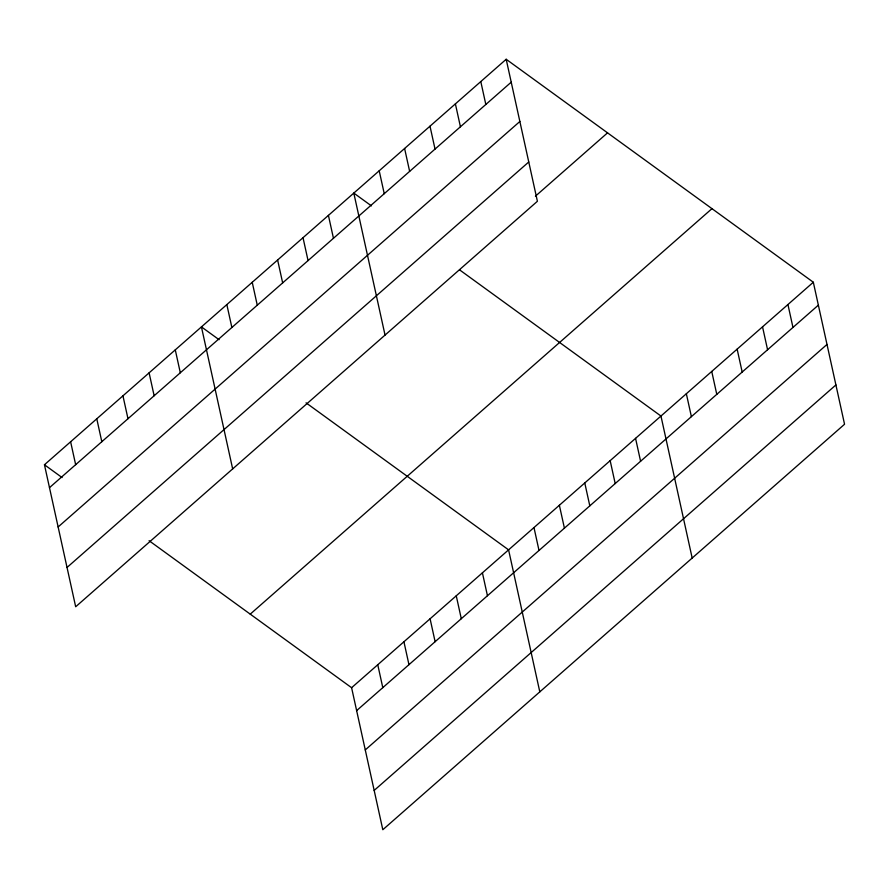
<?xml version="1.0" encoding="UTF-8"?>
<svg xmlns="http://www.w3.org/2000/svg" width="889" height="889" viewBox="0 0 889 889"><rect width="100%" height="100%" fill="white"/><g stroke="black" fill="none" stroke-linecap="round" stroke-linejoin="round"><path stroke-width="1.33" d="M506.185 59.274L537.401 201.281L75.676 606.765L44.45 464.758L506.185 59.274L813.324 282.235L844.55 424.242L382.815 829.726L351.599 687.719L149.074 540.701M49.484 487.661L511.219 82.177M58.129 526.966L519.865 121.482M67.031 567.46L528.766 161.976M535.422 196.191L607.543 132.85M250.231 614.143L711.967 208.659M351.599 687.719L813.324 282.235M356.633 710.622L818.369 305.138M365.268 749.927L827.003 344.443M374.169 790.421L835.904 384.937M371.435 205.881L353.811 193.091L385.037 335.086M459.524 269.823L660.96 416.041L692.175 558.048M219.072 339.687L201.436 326.896L232.662 468.903M306.06 402.839L508.586 549.858L539.801 691.864M44.45 464.758L62.074 477.549M787.932 304.538L792.966 327.441M762.54 326.841L767.574 349.744M737.137 349.144L742.182 372.047M711.745 371.446L716.778 394.349M686.352 393.749L691.386 416.641M635.557 438.344L640.591 461.247M610.165 460.646L615.199 483.549M584.773 482.949L589.807 505.852M480.793 81.577L485.827 104.48M559.37 505.252L564.415 528.155M455.39 103.88L460.424 126.783M533.978 527.555L539.012 550.458M429.998 126.182L435.032 149.085M404.606 148.485L409.64 171.388M482.416 572.827L487.45 595.73M379.203 170.788L384.248 193.691M456.257 595.808L461.291 618.711M430.087 618.788L435.121 641.691M328.419 215.382L333.453 238.285M403.928 641.769L408.962 664.661M303.016 237.685L308.061 260.588M377.758 664.739L382.792 687.641M277.624 259.988L282.658 282.891M252.232 282.291L257.265 305.194M226.839 304.594L231.873 327.496M175.277 349.866L180.311 372.769M149.108 372.847L154.141 395.749M122.949 395.827L127.983 418.73M96.779 418.808L101.813 441.7M70.62 441.777L75.654 464.68"/></g></svg>
